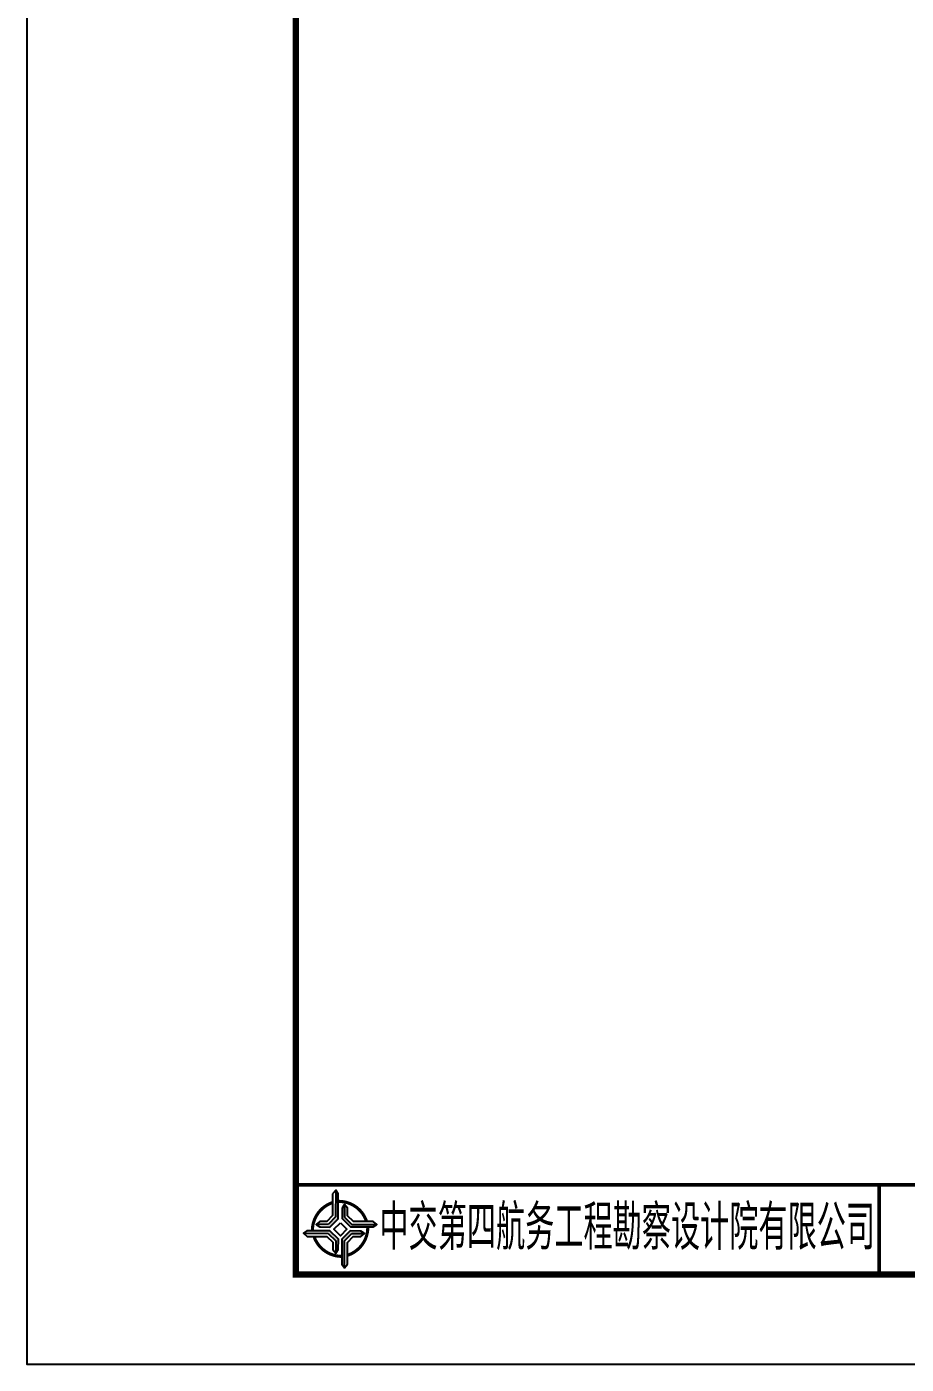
# Model space of a CAD drawing. Extents: x -941089 to 947074, y -2579987 to 8.
# Drawn here: x 1957.7 to 2055.7, y -288.8 to -139.8 of the extents above; entities that cross this region are included whole.
import ezdxf
from ezdxf.enums import TextEntityAlignment as Align

# ---------------------------------------------------------------- set-up
doc = ezdxf.new("R2010")
doc.units = 0
doc.header["$LTSCALE"] = 5
doc.layers.get('0').update_dxf_attribs({"linetype": 'CONTINUOUS'})
doc.layers.add('图框', color=7, linetype='CONTINUOUS')
doc.layers.add('尺寸标注', color=7, linetype='CONTINUOUS')
doc.styles.get("Standard").update_dxf_attribs({"font": 'simplex1.shx', "width": 0.7, "bigfont": 'hztxt.shx'})

# ---------------------------------------------------------------- blocks, each defined once
blk = doc.blocks.new('tb')
at = {"lineweight": -3}
h = blk.add_hatch(color=256, dxfattribs=at)
h.paths.add_polyline_path([(-1.23, -0.13), (-3.78, -0.14), (-4.14, -0.41), (-1.4, -0.44), (-0.56, -1.24), (-0.54, -2.62), (-0.27, -2.2), (-0.26, -1.06)])
h.paths.add_polyline_path([(0.13, -1.08), (0.14, -3.86), (0.41, -4.26), (0.44, -1.24), (1.25, -0.43), (2.66, -0.43), (2.26, -0.16), (1.07, -0.15)])
h.paths.add_polyline_path([(1.08, 0.3), (3.62, 0.3), (4.02, 0.56), (1.25, 0.57), (0.43, 1.39), (0.43, 2.8), (0.16, 2.41), (0.15, 1.24)])
h.paths.add_polyline_path([(-0.28, 1.21), (-0.28, 3.99), (-0.56, 4.39), (-0.57, 1.41), (-1.38, 0.6), (-2.74, 0.56), (-2.33, 0.3), (-1.2, 0.29)])
for p, q in [((-0.56, 4.39), (-0.57, 1.41)), ((0.43, 2.8), (0.43, 1.39)), ((-1.38, 0.6), (-2.74, 0.56)), ((-0.57, 1.41), (-1.38, 0.6)), ((0.43, 1.39), (1.25, 0.57)), ((1.25, 0.57), (4.02, 0.56)), ((-4.14, -0.41), (-1.4, -0.44)), ((-1.4, -0.44), (-0.56, -1.24)), ((-0.56, -1.24), (-0.54, -2.62)), ((0.41, -4.26), (0.44, -1.24)), ((0.44, -1.24), (1.25, -0.43)), ((1.25, -0.43), (2.66, -0.43))]:
    blk.add_line(p, q, dxfattribs=at)
at = {"lineweight": -3, "const_width": 0.35, "flags": 128}
for points in [[(-0.9, 3.02, 0.324167), (-3.16, -0.14)], [(2.88, 0.92, 0.324403), (-0.24, 3.15)], [(0.75, -2.86, 0.325418), (3.02, 0.26)], [(-2.98, -0.76, 0.322976), (0.14, -2.98)]]:
    blk.add_lwpolyline(points, format="xyb", dxfattribs=at)
at = {"lineweight": -3, "flags": 128}
for points in [[(-0.9, 3.99), (-0.9, 1.58), (-1.53, 0.91), (-2.34, 0.91), (-2.74, 0.56), (-2.33, 0.3), (-1.2, 0.29), (-0.28, 1.21), (-0.28, 3.99), (-0.56, 4.39)], [(3.62, 0.92), (1.43, 0.92), (0.77, 1.54), (0.77, 2.38), (0.43, 2.8), (0.16, 2.41), (0.15, 1.24), (1.08, 0.3), (3.62, 0.3), (4.02, 0.56)], [(-0.04, 0.77), (0.68, 0.04), (-0.04, -0.69), (-0.77, 0.05)], [(-3.73, -0.76), (-1.54, -0.76), (-0.89, -1.39), (-0.89, -2.21), (-0.54, -2.62), (-0.27, -2.2), (-0.26, -1.06), (-1.23, -0.13), (-3.78, -0.14), (-4.14, -0.41)], [(0.75, -3.85), (0.75, -1.43), (1.4, -0.78), (2.26, -0.78), (2.66, -0.43), (2.26, -0.16), (1.07, -0.15), (0.13, -1.08), (0.14, -3.86), (0.41, -4.26)]]:
    blk.add_lwpolyline(points, close=True, dxfattribs=at)
blk = doc.blocks.new('123')
at = {"layer": '图框'}
blk.add_lwpolyline([(2377.69, -288.85), (2377.69, 8.15), (1957.69, 8.15), (1957.69, -288.85)], close=True, dxfattribs=at)

msp = doc.modelspace()

# ---------------------------------------------------------------- linework, layer by layer
at = {"layer": '图框'}
for points, const_width in [([(2367.68936, -1.84829), (1987.68936, -1.84829), (1987.68936, -278.84829), (2367.68936, -278.84829), (2367.68936, -1.84829)], 0.7), ([(1987.68936, -268.84829), (2367.68936, -268.84829)], 0.4), ([(2052.68936, -268.84829), (2052.68936, -278.84829)], 0.4)]:
    msp.add_lwpolyline(points, dxfattribs=dict(at, const_width=const_width))

# ---------------------------------------------------------------- block references
at = {"layer": '图框', "lineweight": -3}
msp.add_blockref('tb', (1992.68509, -273.84296), dxfattribs=at)
at = {"layer": '尺寸标注'}
msp.add_blockref('123', (0, 0), dxfattribs=at)

# ---------------------------------------------------------------- texts
at = {"layer": '图框', "width": 0.65}
msp.add_text('中交第四航务工程勘察设计院有限公司', height=5, dxfattribs=at).set_placement((2024.6202, -273.59985), align=Align.MIDDLE_CENTER)

doc.saveas('drawing.dxf')
